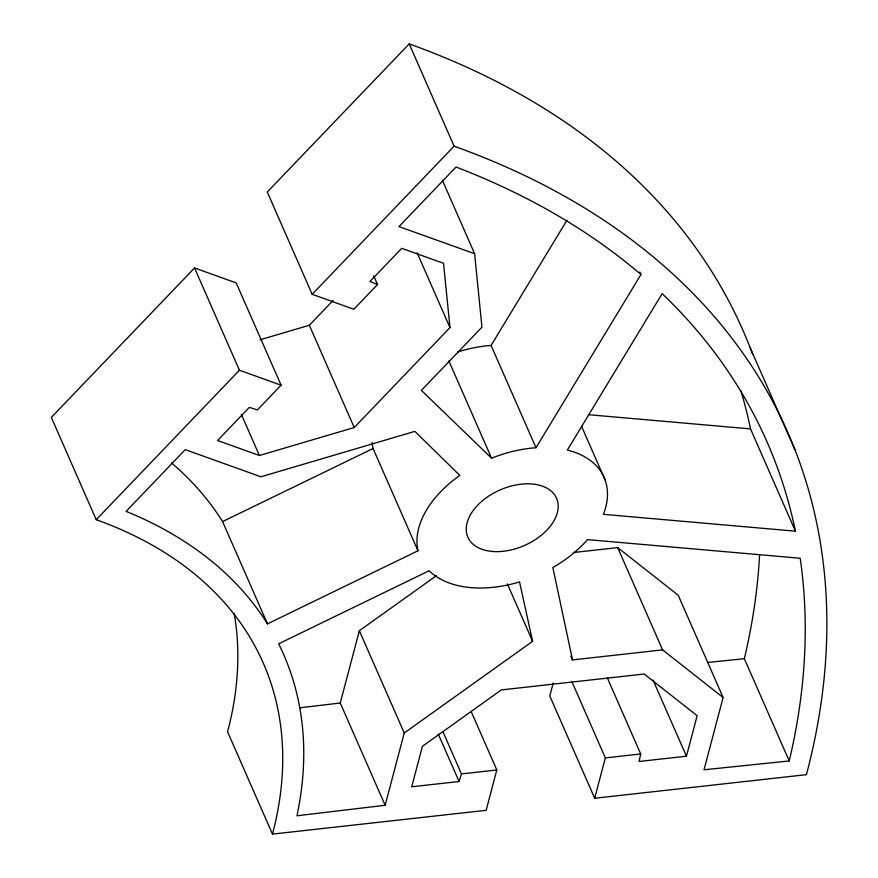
<?xml version="1.0" encoding="UTF-8"?>
<svg xmlns="http://www.w3.org/2000/svg" width="878" height="878" viewBox="0 0 878 878"><rect width="100%" height="100%" fill="white"/><g stroke="black" fill="none" stroke-linecap="round" stroke-linejoin="round"><path stroke-width="1.32" d="M607.313 677.871L640.71 753.961L639.063 761.478L686.453 756.21L697.154 715.713L644.167 674.019L501.327 689.921L422.417 746.289L411.705 786.787L459.084 781.508L461.444 773.902L442.83 731.495M385.146 805.28L404.253 732.998L532.595 641.313L519.535 581.916A100.322 62.865 -23.7 0 1 429.155 570.744L278.655 643.804A595.745 373.293 -23.7 0 1 296.962 815.772L385.146 805.28L340.247 703.004L359.354 630.722L436.366 575.716M471.08 711.345L496.805 769.973L486.138 810.317L272.476 834.1A573.29 359.223 -23.7 0 0 96.229 519.699L51.33 417.423L194.532 267.955L236.193 282.903L281.092 385.179L257.397 409.916L249.341 407.359L217.59 440.504L259.405 455.506L354.229 427.531L449.975 327.604L443.544 263.312L401.729 248.32L369.967 281.465L377.54 284.516L353.845 309.254L312.173 294.306L267.274 192.03L409.203 43.9A1146.591 718.456 -23.7 0 1 752.622 354.185M553.228 682.952L549.782 695.969L594.68 798.245L806.432 774.67A1146.591 718.456 -23.7 0 0 454.102 146.176L409.203 43.9M594.68 798.245L605.348 757.89L571.951 681.811M723.121 697.516L704.013 769.786L789.234 760.963A1123.796 704.178 -23.7 0 0 800.187 558.265L587.525 539.619A100.322 62.865 -23.7 0 1 552.844 567.528L572.511 659.916L662.594 649.885L723.121 697.516L678.222 595.24L617.695 547.609L573.334 552.547M457.734 351.968A100.322 62.865 -23.7 0 1 491.087 345.449L566.99 220.224M442.314 180.133L474.614 253.72L481.956 327.165L421.407 390.37L491.57 458.217A100.322 62.865 -23.7 0 1 535.986 447.736L640.973 274.518L639.875 272.026M96.229 519.699L239.431 370.231L281.092 385.179M312.173 294.306L454.102 146.176M259.965 339.819L309.33 325.255L333.036 300.517M171.44 462.838A595.745 373.293 -23.7 0 1 222.573 521.576L373.073 448.515A100.322 62.865 -23.7 0 1 372.173 442.501M267.472 623.852L417.972 550.791A100.322 62.865 -23.7 0 1 459.831 475.415L414.855 431.372L260.898 476.787L185.247 449.646L126.103 511.38A595.745 373.293 -23.7 0 1 267.472 623.852L222.573 521.576M299.552 707.844L340.247 703.004M461.444 773.902L496.805 769.973M605.348 757.89L640.71 753.961M707.811 662.473L744.335 658.687L789.234 760.963M588.458 414.69L750.525 428.903L795.424 531.179L603.395 514.332A100.322 62.865 -23.7 0 0 567.353 450.074L662.155 293.658A1123.796 704.178 -23.7 0 1 795.424 531.179M474.614 253.72L398.963 226.59L456.022 167.029A1123.796 704.178 -23.7 0 1 640.973 274.518M750.185 347.82L795.084 450.096M581.543 426.269L605.085 479.904M617.695 547.609L662.594 649.885M653.045 680.121L686.453 756.21M491.087 345.449L535.986 447.736M417.116 252.765L449.975 327.604M448.856 360.935L491.57 458.217M570.865 656.173L572.511 659.916M373.71 275.78L377.54 284.516M507.407 583.936L532.595 641.313M373.073 448.515L417.972 550.791M309.33 325.255L354.229 427.531M438.287 734.118L459.084 781.508M359.354 630.722L404.253 732.998M194.532 267.955L239.431 370.231M241.329 414.35L259.405 455.506M272.476 834.1L227.578 731.824A573.29 359.223 -23.7 0 0 234.25 613.755M740.955 390.919A1123.796 704.178 -23.7 0 1 750.525 428.903M759.569 555.181A1123.796 704.178 -23.7 0 1 744.335 658.687M491.976 551.428A48.422 30.335 -23.7 0 0 558.101 504.202A48.422 30.335 -23.7 0 0 486.588 497.563A48.422 30.335 -23.7 0 0 491.976 551.428"/></g></svg>
